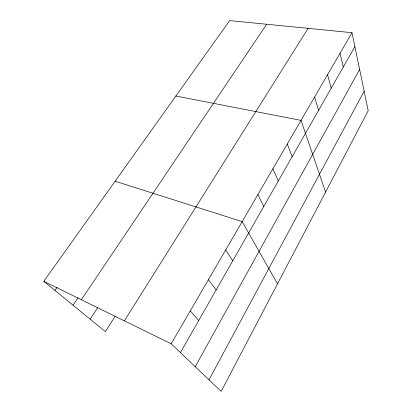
<?xml version="1.0" encoding="UTF-8"?>
<svg xmlns="http://www.w3.org/2000/svg" width="412" height="412" viewBox="0 0 412 412"><rect width="100%" height="100%" fill="white"/><g stroke="black" fill="none" stroke-linecap="round" stroke-linejoin="round"><path stroke-width="0.62" d="M209.013 379.828L364.146 91.181M195.226 366.695L359.635 69.474M180.42 352.59L354.897 46.674M351.992 32.692L368.21 110.72L221.167 391.4L171.165 343.778L351.992 32.692L229.659 20.6L43.79 281.319L105.39 331.629L115.066 316.452M124.383 320.835L308.099 28.356M90.135 319.166L97.84 307.419M81.334 299.73L266.657 24.257M73.053 305.215L78.053 297.825M54.961 290.445L57.155 287.303M175.883 96.037L301.028 120.366L325.573 192.1M115.154 181.223L242.174 221.625L277.518 283.832M43.79 281.319L171.165 343.778M190.256 310.936L198.723 320.505M208.41 279.702L216.151 289.945M225.694 249.971L232.77 260.806M257.897 194.572L263.788 206.417M272.914 168.735L278.285 181.002M287.277 144.025L292.165 156.663M314.593 97.031L318.605 110.308M327.586 74.68L331.202 88.225M340.039 53.251L343.289 67.027"/></g></svg>
